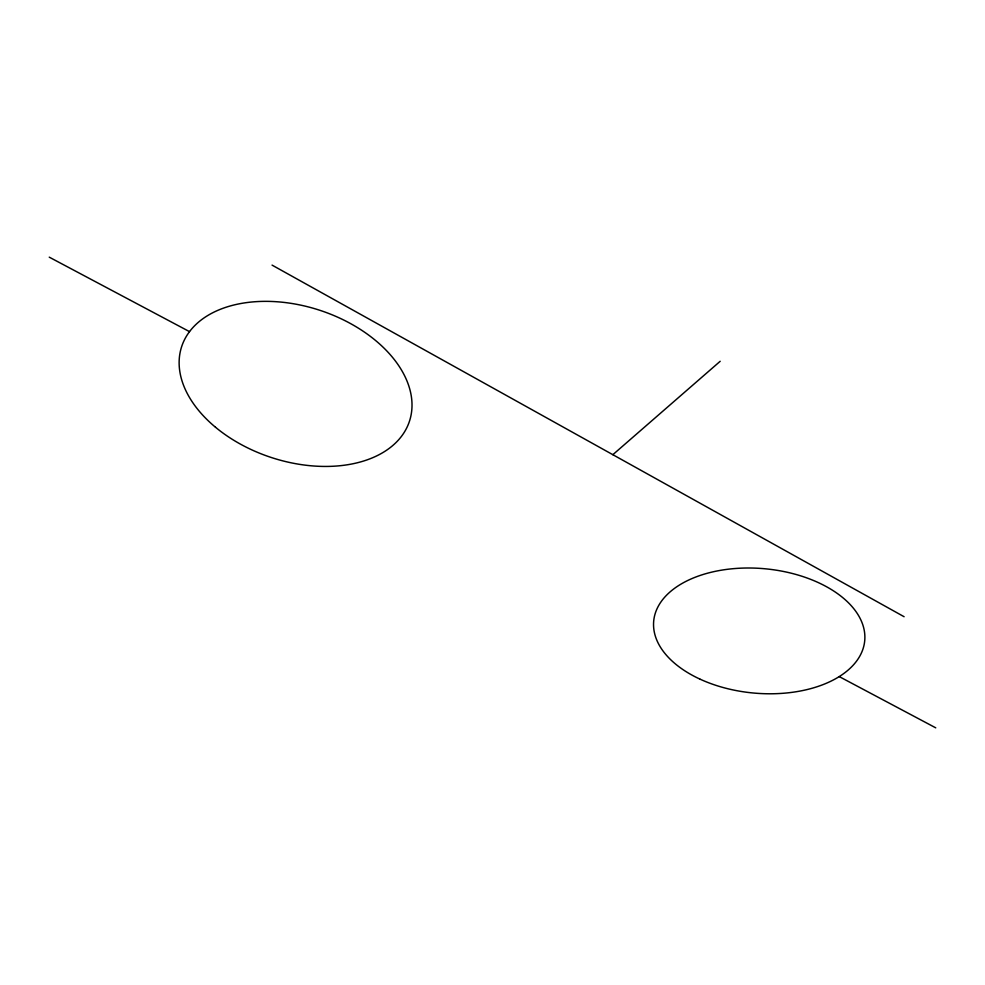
<?xml version="1.0" encoding="UTF-8"?>
<svg xmlns="http://www.w3.org/2000/svg" width="985" height="985" viewBox="0 0 985 985"><rect width="100%" height="100%" fill="white"/><g stroke="black" fill="none" stroke-linecap="round" stroke-linejoin="round"><path stroke-width="1.48" d="M612.842 454.688L720.183 361.286M49.25 257.159L189.514 331.637M839.257 676.609L935.75 727.841M272.057 265.113L904.107 616.721M699.756 679.022A105.961 62.387 5.3 0 0 864.584 641.937A105.961 62.387 5.3 0 0 713.3 571.768A105.961 62.387 5.3 0 0 699.756 679.022M215.469 427.219A119.862 77.507 18.1 0 0 408.787 423.156A119.862 77.507 18.1 0 0 262.416 301.385A119.862 77.507 18.1 0 0 215.469 427.219"/></g></svg>
